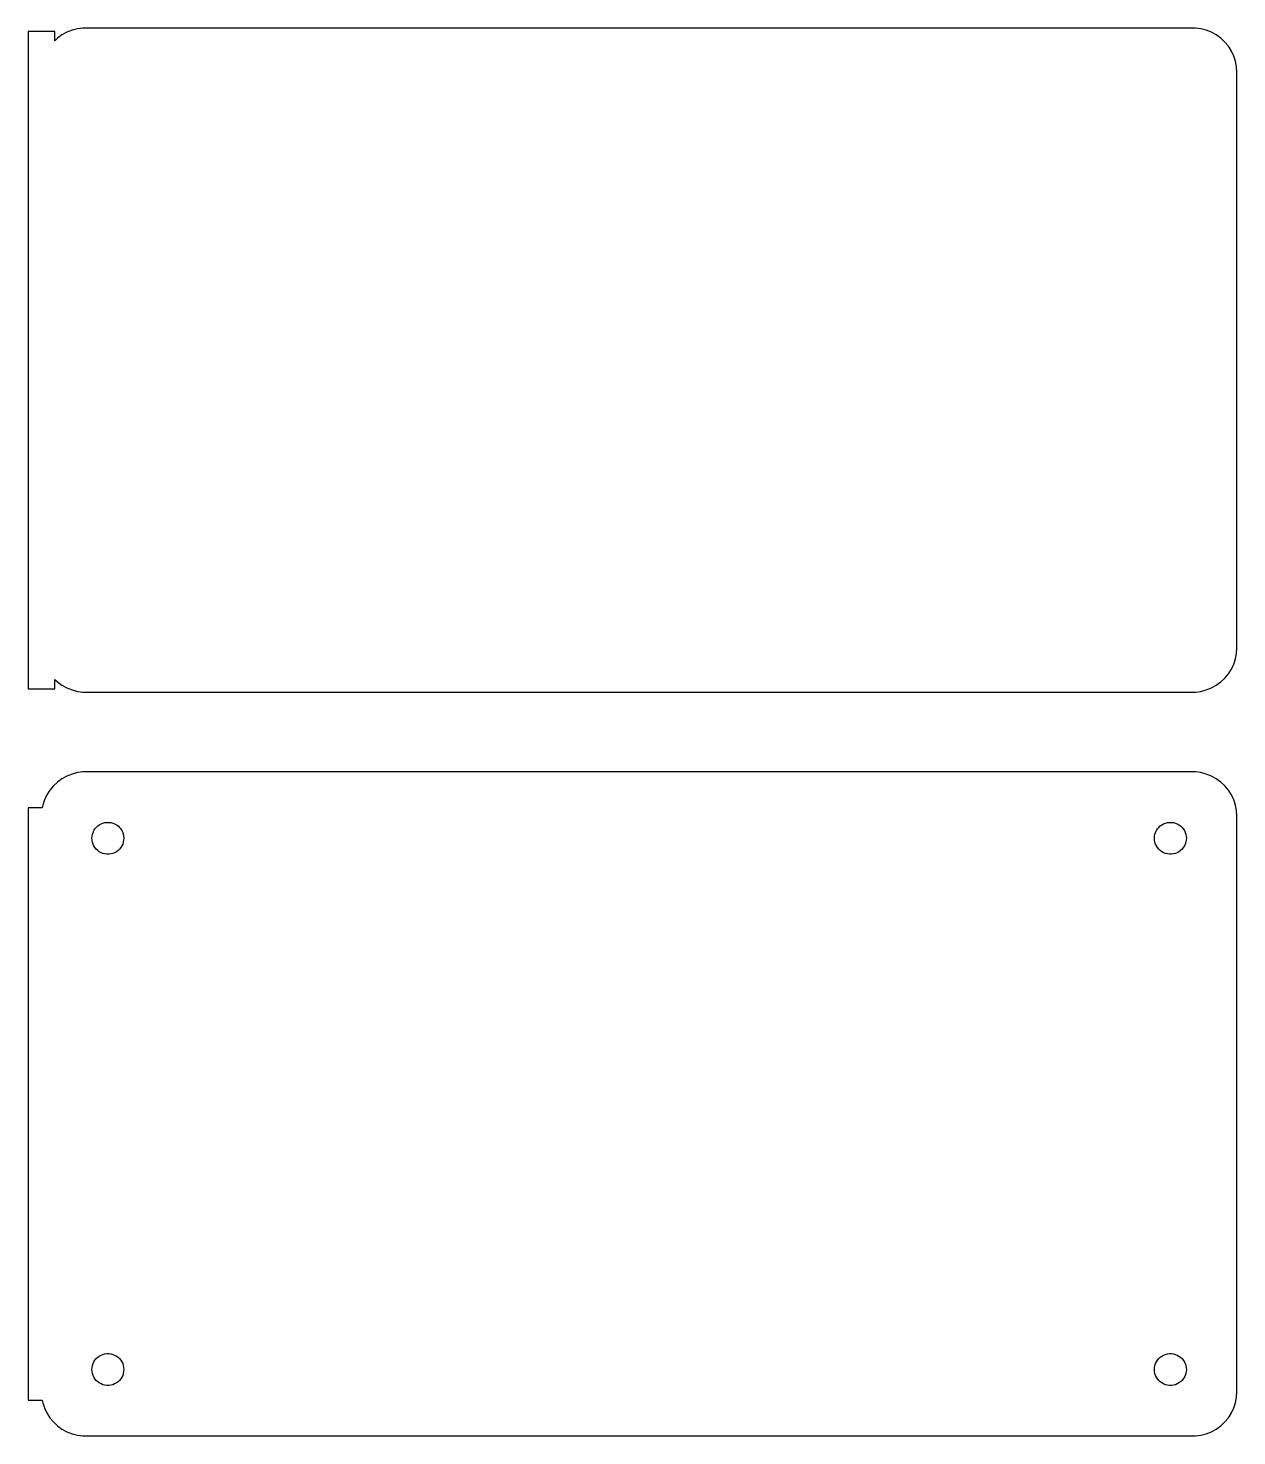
# Model space of a CAD drawing. Header units: metres. Extents: x -69 to 68, y 47 to 205.
import ezdxf

# ---------------------------------------------------------------- set-up
doc = ezdxf.new("R2010")
doc.units = ezdxf.units.M

msp = doc.modelspace()

# ---------------------------------------------------------------- linework, layer by layer
for p, q in [((-66, 205.115), (-69, 205.115)), ((-69, 205.115), (-69, 130.885)), ((-66, 204.059), (-66, 205.115)), ((-64.0451, 205.255), (-64.6289, 205.024)), ((-63.4369, 205.411), (-64.0451, 205.255)), ((-62.8139, 205.49), (-63.4369, 205.411)), ((62.8139, 205.49), (-62.8139, 205.49)), ((63.4369, 205.411), (62.8139, 205.49)), ((64.0451, 205.255), (63.4369, 205.411)), ((64.6289, 205.024), (64.0451, 205.255)), ((-65.6871, 204.353), (-66, 204.059)), ((-65.1791, 204.722), (-65.6871, 204.353)), ((-64.6289, 205.024), (-65.1791, 204.722)), ((65.1791, 204.722), (64.6289, 205.024)), ((65.6871, 204.353), (65.1791, 204.722)), ((66.1448, 203.923), (65.6871, 204.353)), ((66.5451, 203.439), (66.1448, 203.923)), ((66.8815, 202.909), (66.5451, 203.439)), ((67.1489, 202.341), (66.8815, 202.909)), ((67.3429, 201.743), (67.1489, 202.341)), ((67.4606, 201.127), (67.3429, 201.743)), ((67.5, 200.5), (67.4606, 201.127)), ((67.5, 135.5), (67.5, 200.5)), ((67.4606, 134.873), (67.5, 135.5)), ((66.8815, 133.091), (67.1489, 133.659)), ((67.1489, 133.659), (67.3429, 134.257)), ((67.3429, 134.257), (67.4606, 134.873)), ((65.6871, 131.647), (66.1448, 132.077)), ((66.1448, 132.077), (66.5451, 132.561)), ((66.5451, 132.561), (66.8815, 133.091)), ((-69, 130.885), (-66, 130.885)), ((-66, 130.885), (-66, 131.941)), ((-66, 131.941), (-65.6871, 131.647)), ((-65.6871, 131.647), (-65.1791, 131.278)), ((-65.1791, 131.278), (-64.6289, 130.976)), ((-64.6289, 130.976), (-64.0451, 130.745)), ((-64.0451, 130.745), (-63.4369, 130.589)), ((-63.4369, 130.589), (-62.8139, 130.51)), ((-62.8139, 130.51), (62.8139, 130.51)), ((62.8139, 130.51), (63.4369, 130.589)), ((63.4369, 130.589), (64.0451, 130.745)), ((64.0451, 130.745), (64.6289, 130.976)), ((64.6289, 130.976), (65.1791, 131.278)), ((65.1791, 131.278), (65.6871, 131.647)), ((-64.6289, 121.024), (-65.1791, 120.722)), ((-64.0451, 121.255), (-64.6289, 121.024)), ((-63.4369, 121.411), (-64.0451, 121.255)), ((-62.8139, 121.49), (-63.4369, 121.411)), ((62.8139, 121.49), (-62.8139, 121.49)), ((63.4369, 121.411), (62.8139, 121.49)), ((64.0451, 121.255), (63.4369, 121.411)), ((64.6289, 121.024), (64.0451, 121.255)), ((65.1791, 120.722), (64.6289, 121.024)), ((-66.5451, 119.439), (-66.8815, 118.909)), ((-66.1448, 119.923), (-66.5451, 119.439)), ((-65.6871, 120.353), (-66.1448, 119.923)), ((-65.1791, 120.722), (-65.6871, 120.353)), ((65.6871, 120.353), (65.1791, 120.722)), ((66.1448, 119.923), (65.6871, 120.353)), ((66.5451, 119.439), (66.1448, 119.923)), ((66.8815, 118.909), (66.5451, 119.439)), ((-67.3429, 117.743), (-67.4, 117.444)), ((-67.1489, 118.341), (-67.3429, 117.743)), ((-66.8815, 118.909), (-67.1489, 118.341)), ((67.1489, 118.341), (66.8815, 118.909)), ((67.3429, 117.743), (67.1489, 118.341)), ((67.4606, 117.127), (67.3429, 117.743)), ((-67.4, 117.444), (-69, 117.444)), ((-69, 117.444), (-69, 50.5558)), ((67.5, 116.5), (67.4606, 117.127)), ((67.5, 51.5), (67.5, 116.5)), ((-61.7434, 114.448), (-61.6736, 114.663)), ((-61.6736, 114.663), (-61.5773, 114.867)), ((-61.5773, 114.867), (-61.4562, 115.058)), ((-61.4562, 115.058), (-61.3121, 115.232)), ((-61.3121, 115.232), (-61.1474, 115.387)), ((-61.1474, 115.387), (-60.9645, 115.52)), ((-60.9645, 115.52), (-60.7664, 115.629)), ((-60.7664, 115.629), (-60.5562, 115.712)), ((-60.5562, 115.712), (-60.3373, 115.768)), ((-60.3373, 115.768), (-60.113, 115.796)), ((-60.113, 115.796), (-59.887, 115.796)), ((-59.887, 115.796), (-59.6627, 115.768)), ((-59.6627, 115.768), (-59.4438, 115.712)), ((-59.4438, 115.712), (-59.2336, 115.629)), ((-59.2336, 115.629), (-59.0355, 115.52)), ((-59.0355, 115.52), (-58.8526, 115.387)), ((-58.8526, 115.387), (-58.6879, 115.232)), ((-58.6879, 115.232), (-58.5438, 115.058)), ((-58.5438, 115.058), (-58.4226, 114.867)), ((-58.4226, 114.867), (-58.3264, 114.663)), ((-58.3264, 114.663), (-58.2565, 114.448)), ((58.2565, 114.448), (58.3264, 114.663)), ((58.3264, 114.663), (58.4226, 114.867)), ((58.4226, 114.867), (58.5438, 115.058)), ((58.5438, 115.058), (58.6879, 115.232)), ((58.6879, 115.232), (58.8526, 115.387)), ((58.8526, 115.387), (59.0355, 115.52)), ((59.0355, 115.52), (59.2336, 115.629)), ((59.2336, 115.629), (59.4438, 115.712)), ((59.4438, 115.712), (59.6627, 115.768)), ((59.6627, 115.768), (59.887, 115.796)), ((59.887, 115.796), (60.113, 115.796)), ((60.113, 115.796), (60.3373, 115.768)), ((60.3373, 115.768), (60.5562, 115.712)), ((60.5562, 115.712), (60.7664, 115.629)), ((60.7664, 115.629), (60.9645, 115.52)), ((60.9645, 115.52), (61.1474, 115.387)), ((61.1474, 115.387), (61.3121, 115.232)), ((61.3121, 115.232), (61.4562, 115.058)), ((61.4562, 115.058), (61.5773, 114.867)), ((61.5773, 114.867), (61.6736, 114.663)), ((61.6736, 114.663), (61.7434, 114.448)), ((-61.8, 114), (-61.7858, 114.226)), ((-61.7858, 113.774), (-61.8, 114)), ((-61.7858, 114.226), (-61.7434, 114.448)), ((-61.7434, 113.552), (-61.7858, 113.774)), ((-61.6736, 113.337), (-61.7434, 113.552)), ((-61.5773, 113.133), (-61.6736, 113.337)), ((-61.4562, 112.942), (-61.5773, 113.133)), ((-61.3121, 112.768), (-61.4562, 112.942)), ((-58.5438, 112.942), (-58.6879, 112.768)), ((-58.4226, 113.133), (-58.5438, 112.942)), ((-58.3264, 113.337), (-58.4226, 113.133)), ((-58.2565, 113.552), (-58.3264, 113.337)), ((-58.2565, 114.448), (-58.2142, 114.226)), ((-58.2142, 113.774), (-58.2565, 113.552)), ((-58.2142, 114.226), (-58.2, 114)), ((-58.2, 114), (-58.2142, 113.774)), ((58.2, 114), (58.2142, 114.226)), ((58.2142, 113.774), (58.2, 114)), ((58.2142, 114.226), (58.2565, 114.448)), ((58.2565, 113.552), (58.2142, 113.774)), ((58.3264, 113.337), (58.2565, 113.552)), ((58.4226, 113.133), (58.3264, 113.337)), ((58.5438, 112.942), (58.4226, 113.133)), ((58.6879, 112.768), (58.5438, 112.942)), ((61.4562, 112.942), (61.3121, 112.768)), ((61.5773, 113.133), (61.4562, 112.942)), ((61.6736, 113.337), (61.5773, 113.133)), ((61.7434, 113.552), (61.6736, 113.337)), ((61.7434, 114.448), (61.7858, 114.226)), ((61.7858, 113.774), (61.7434, 113.552)), ((61.7858, 114.226), (61.8, 114)), ((61.8, 114), (61.7858, 113.774)), ((-61.1474, 112.613), (-61.3121, 112.768)), ((-60.9645, 112.48), (-61.1474, 112.613)), ((-60.7664, 112.371), (-60.9645, 112.48)), ((-60.5562, 112.288), (-60.7664, 112.371)), ((-60.3373, 112.232), (-60.5562, 112.288)), ((-60.113, 112.204), (-60.3373, 112.232)), ((-59.887, 112.204), (-60.113, 112.204)), ((-59.6627, 112.232), (-59.887, 112.204)), ((-59.4438, 112.288), (-59.6627, 112.232)), ((-59.2336, 112.371), (-59.4438, 112.288)), ((-59.0355, 112.48), (-59.2336, 112.371)), ((-58.8526, 112.613), (-59.0355, 112.48)), ((-58.6879, 112.768), (-58.8526, 112.613)), ((58.8526, 112.613), (58.6879, 112.768)), ((59.0355, 112.48), (58.8526, 112.613)), ((59.2336, 112.371), (59.0355, 112.48)), ((59.4438, 112.288), (59.2336, 112.371)), ((59.6627, 112.232), (59.4438, 112.288)), ((59.887, 112.204), (59.6627, 112.232)), ((60.113, 112.204), (59.887, 112.204)), ((60.3373, 112.232), (60.113, 112.204)), ((60.5562, 112.288), (60.3373, 112.232)), ((60.7664, 112.371), (60.5562, 112.288)), ((60.9645, 112.48), (60.7664, 112.371)), ((61.1474, 112.613), (60.9645, 112.48)), ((61.3121, 112.768), (61.1474, 112.613)), ((-60.7664, 55.6287), (-60.5562, 55.7119)), ((-60.5562, 55.7119), (-60.3373, 55.7681)), ((-60.3373, 55.7681), (-60.113, 55.7964)), ((-60.113, 55.7964), (-59.887, 55.7964)), ((-59.887, 55.7964), (-59.6627, 55.7681)), ((-59.6627, 55.7681), (-59.4438, 55.7119)), ((-59.4438, 55.7119), (-59.2336, 55.6287)), ((59.2336, 55.6287), (59.4438, 55.7119)), ((59.4438, 55.7119), (59.6627, 55.7681)), ((59.6627, 55.7681), (59.887, 55.7964)), ((59.887, 55.7964), (60.113, 55.7964)), ((60.113, 55.7964), (60.3373, 55.7681)), ((60.3373, 55.7681), (60.5562, 55.7119)), ((60.5562, 55.7119), (60.7664, 55.6287)), ((-61.8, 54), (-61.7858, 54.2256)), ((-61.7858, 54.2256), (-61.7434, 54.4476)), ((-61.7434, 54.4476), (-61.6736, 54.6626)), ((-61.6736, 54.6626), (-61.5773, 54.8672)), ((-61.5773, 54.8672), (-61.4562, 55.058)), ((-61.4562, 55.058), (-61.3121, 55.2322)), ((-61.3121, 55.2322), (-61.1474, 55.3869)), ((-61.1474, 55.3869), (-60.9645, 55.5198)), ((-60.9645, 55.5198), (-60.7664, 55.6287)), ((-59.2336, 55.6287), (-59.0355, 55.5198)), ((-59.0355, 55.5198), (-58.8526, 55.3869)), ((-58.8526, 55.3869), (-58.6879, 55.2322)), ((-58.6879, 55.2322), (-58.5438, 55.058)), ((-58.5438, 55.058), (-58.4226, 54.8672)), ((-58.4226, 54.8672), (-58.3264, 54.6626)), ((-58.3264, 54.6626), (-58.2565, 54.4476)), ((-58.2565, 54.4476), (-58.2142, 54.2256)), ((-58.2142, 54.2256), (-58.2, 54)), ((58.2, 54), (58.2142, 54.2256)), ((58.2142, 54.2256), (58.2565, 54.4476)), ((58.2565, 54.4476), (58.3264, 54.6626)), ((58.3264, 54.6626), (58.4226, 54.8672)), ((58.4226, 54.8672), (58.5438, 55.058)), ((58.5438, 55.058), (58.6879, 55.2322)), ((58.6879, 55.2322), (58.8526, 55.3869)), ((58.8526, 55.3869), (59.0355, 55.5198)), ((59.0355, 55.5198), (59.2336, 55.6287)), ((60.7664, 55.6287), (60.9645, 55.5198)), ((60.9645, 55.5198), (61.1474, 55.3869)), ((61.1474, 55.3869), (61.3121, 55.2322)), ((61.3121, 55.2322), (61.4562, 55.058)), ((61.4562, 55.058), (61.5773, 54.8672)), ((61.5773, 54.8672), (61.6736, 54.6626)), ((61.6736, 54.6626), (61.7434, 54.4476)), ((61.7434, 54.4476), (61.7858, 54.2256)), ((61.7858, 54.2256), (61.8, 54)), ((-61.7858, 53.7744), (-61.8, 54)), ((-61.7434, 53.5524), (-61.7858, 53.7744)), ((-61.6736, 53.3374), (-61.7434, 53.5524)), ((-61.5773, 53.1328), (-61.6736, 53.3374)), ((-61.4562, 52.942), (-61.5773, 53.1328)), ((-61.3121, 52.7678), (-61.4562, 52.942)), ((-61.1474, 52.6131), (-61.3121, 52.7678)), ((-60.9645, 52.4802), (-61.1474, 52.6131)), ((-60.7664, 52.3713), (-60.9645, 52.4802)), ((-59.0355, 52.4802), (-59.2336, 52.3713)), ((-58.8526, 52.6131), (-59.0355, 52.4802)), ((-58.6879, 52.7678), (-58.8526, 52.6131)), ((-58.5438, 52.942), (-58.6879, 52.7678)), ((-58.4226, 53.1328), (-58.5438, 52.942)), ((-58.3264, 53.3374), (-58.4226, 53.1328)), ((-58.2565, 53.5524), (-58.3264, 53.3374)), ((-58.2142, 53.7744), (-58.2565, 53.5524)), ((-58.2, 54), (-58.2142, 53.7744)), ((58.2142, 53.7744), (58.2, 54)), ((58.2565, 53.5524), (58.2142, 53.7744)), ((58.3264, 53.3374), (58.2565, 53.5524)), ((58.4226, 53.1328), (58.3264, 53.3374)), ((58.5438, 52.942), (58.4226, 53.1328)), ((58.6879, 52.7678), (58.5438, 52.942)), ((58.8526, 52.6131), (58.6879, 52.7678)), ((59.0355, 52.4802), (58.8526, 52.6131)), ((59.2336, 52.3713), (59.0355, 52.4802)), ((60.9645, 52.4802), (60.7664, 52.3713)), ((61.1474, 52.6131), (60.9645, 52.4802)), ((61.3121, 52.7678), (61.1474, 52.6131)), ((61.4562, 52.942), (61.3121, 52.7678)), ((61.5773, 53.1328), (61.4562, 52.942)), ((61.6736, 53.3374), (61.5773, 53.1328)), ((61.7434, 53.5524), (61.6736, 53.3374)), ((61.7858, 53.7744), (61.7434, 53.5524)), ((61.8, 54), (61.7858, 53.7744)), ((-60.5562, 52.2881), (-60.7664, 52.3713)), ((-60.3373, 52.2319), (-60.5562, 52.2881)), ((-60.113, 52.2036), (-60.3373, 52.2319)), ((-59.887, 52.2036), (-60.113, 52.2036)), ((-59.6627, 52.2319), (-59.887, 52.2036)), ((-59.4438, 52.2881), (-59.6627, 52.2319)), ((-59.2336, 52.3713), (-59.4438, 52.2881)), ((59.4438, 52.2881), (59.2336, 52.3713)), ((59.6627, 52.2319), (59.4438, 52.2881)), ((59.887, 52.2036), (59.6627, 52.2319)), ((60.113, 52.2036), (59.887, 52.2036)), ((60.3373, 52.2319), (60.113, 52.2036)), ((60.5562, 52.2881), (60.3373, 52.2319)), ((60.7664, 52.3713), (60.5562, 52.2881)), ((67.4606, 50.8733), (67.5, 51.5)), ((-69, 50.5558), (-67.4, 50.5558)), ((-67.4, 50.5558), (-67.3429, 50.2566)), ((-67.3429, 50.2566), (-67.1489, 49.6594)), ((-67.1489, 49.6594), (-66.8815, 49.0912)), ((66.8815, 49.0912), (67.1489, 49.6594)), ((67.1489, 49.6594), (67.3429, 50.2566)), ((67.3429, 50.2566), (67.4606, 50.8733)), ((-66.8815, 49.0912), (-66.5451, 48.5611)), ((-66.5451, 48.5611), (-66.1448, 48.0773)), ((-66.1448, 48.0773), (-65.6871, 47.6474)), ((65.6871, 47.6474), (66.1448, 48.0773)), ((66.1448, 48.0773), (66.5451, 48.5611)), ((66.5451, 48.5611), (66.8815, 49.0912)), ((-65.6871, 47.6474), (-65.1791, 47.2784)), ((-65.1791, 47.2784), (-64.6289, 46.9759)), ((-64.6289, 46.9759), (-64.0451, 46.7447)), ((-64.0451, 46.7447), (-63.4369, 46.5886)), ((-63.4369, 46.5886), (-62.8139, 46.5099)), ((-62.8139, 46.5099), (62.8139, 46.5099)), ((62.8139, 46.5099), (63.4369, 46.5886)), ((63.4369, 46.5886), (64.0451, 46.7447)), ((64.0451, 46.7447), (64.6289, 46.9759)), ((64.6289, 46.9759), (65.1791, 47.2784)), ((65.1791, 47.2784), (65.6871, 47.6474))]:
    msp.add_line(p, q)

doc.saveas('drawing.dxf')
